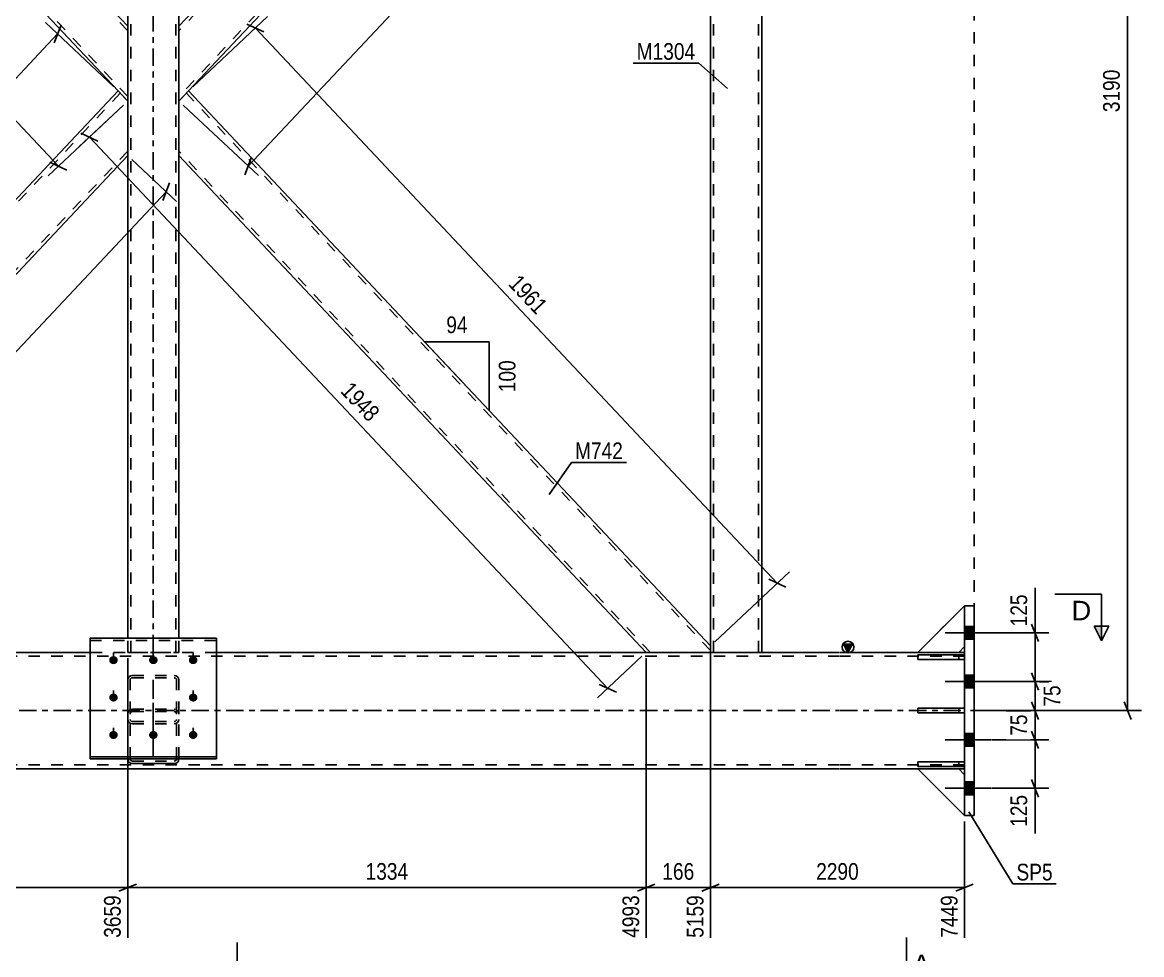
# Model space of a CAD drawing. Header units: millimetres. Extents: x 0 to 841, y 0 to 594.
# Drawn here: x 159 to 351, y 131.9 to 291.8 of the extents above; entities that cross this region are included whole.
import ezdxf

# ---------------------------------------------------------------- set-up
doc = ezdxf.new("R2010")
doc.units = ezdxf.units.MM
doc.linetypes.add('DXK_LINE_DOT2', pattern=[3.9198, 1.9599, -1.9599])
doc.linetypes.add('DXK_LINE_DOT3', pattern=[5.9187, 2.979, -0.9799, 0.9799, -0.9799])
doc.styles.add('Arial', font='ARIAL.TTF', dxfattribs={"height": 0.2})
doc.styles.add('Arial Narrow', font='ARIALN.TTF', dxfattribs={"height": 0.2})

# ---------------------------------------------------------------- blocks, each defined once
blk = doc.blocks.new('Part-570388081-2825 - 2809')
at = {"color": 7, "linetype": 'DXK_LINE_DOT2'}
for p, q in [((170.6, 165.44), (170.6, 186.16)), ((170.6, 186.16), (192.26, 186.16)), ((170.6, 185.8), (192.26, 185.8)), ((192.26, 186.16), (192.26, 165.44)), ((170.6, 165.8), (192.26, 165.8)), ((192.26, 165.44), (170.6, 165.44))]:
    blk.add_line(p, q, dxfattribs=at)
blk = doc.blocks.new('Part-570388081-2821 - 2809')
at = {"color": 2, "linetype": 'Continuous'}
for p, q in [((265.99, 376.41), (185.83, 291.18)), ((277.03, 375.31), (187.47, 280.08)), ((277.03, 375.31), (277.03, 376.41)), ((185.83, 279.89), (185.83, 291.18)), ((185.83, 278.33), (185.83, 279.89))]:
    blk.add_line(p, q, dxfattribs=at)
at = {"color": 7, "linetype": 'DXK_LINE_DOT2'}
for p, q in [((266.72, 376.41), (185.83, 290.4)), ((277.03, 376.09), (185.83, 279.11)), ((277.03, 376.41), (265.99, 376.41)), ((187.47, 280.08), (185.83, 278.33)), ((185.83, 278.45), (185.83, 279.89)), ((185.83, 279.11), (185.83, 279.17))]:
    blk.add_line(p, q, dxfattribs=at)
blk = doc.blocks.new('Part-570388081-2964 - 2809')
at = {"color": 7, "linetype": 'DXK_LINE_DOT2'}
for p, q in [((320.63, 183.31), (312.63, 183.31)), ((312.63, 183.31), (312.63, 182.51)), ((312.63, 182.51), (320.63, 182.51)), ((319.63, 182.51), (319.63, 183.31)), ((320.63, 182.51), (320.63, 183.31))]:
    blk.add_line(p, q, dxfattribs=at)
blk = doc.blocks.new('Part-570388081-2828 - 2809')
at = {"color": 2, "linetype": 'Continuous'}
for p, q in [((170.6, 186.16), (192.26, 186.16)), ((170.6, 165.44), (170.6, 186.16)), ((192.26, 165.44), (192.26, 186.16)), ((170.6, 165.8), (192.26, 165.8)), ((192.26, 165.44), (170.6, 165.44))]:
    blk.add_line(p, q, dxfattribs=at)
at = {"color": 7, "linetype": 'DXK_LINE_DOT2'}
blk.add_line((170.6, 185.8), (192.26, 185.8), dxfattribs=at)
blk = doc.blocks.new('Part-570388081-2962 - 2809')
at = {"color": 7, "linetype": 'DXK_LINE_DOT2'}
for p, q in [((320.63, 174.14), (312.63, 174.14)), ((312.63, 174.14), (312.63, 173.34)), ((312.63, 173.34), (320.63, 173.34)), ((319.63, 173.34), (319.63, 174.14)), ((320.63, 173.34), (320.63, 174.14))]:
    blk.add_line(p, q, dxfattribs=at)
blk = doc.blocks.new('Part-570388081-2834 - 2809')
at = {"color": 7, "linetype": 'DXK_LINE_DOT2'}
for p, q in [((177.03, 179), (177.09, 179.29)), ((177.03, 165.49), (177.03, 179)), ((177.09, 179.29), (177.26, 179.53)), ((177.26, 179.53), (177.52, 179.7)), ((177.46, 179.15), (177.43, 179)), ((177.43, 165.49), (177.43, 179)), ((177.55, 179.27), (177.46, 179.15)), ((177.52, 179.7), (177.83, 179.75)), ((177.68, 179.35), (177.55, 179.27)), ((177.83, 179.38), (177.68, 179.35)), ((177.83, 179.75), (185.03, 179.75)), ((177.83, 179.38), (185.03, 179.38)), ((185.03, 179.75), (185.34, 179.7)), ((185.18, 179.35), (185.03, 179.38)), ((185.31, 179.27), (185.18, 179.35)), ((185.4, 179.15), (185.31, 179.27)), ((185.34, 179.7), (185.6, 179.53)), ((185.43, 179), (185.4, 179.15)), ((185.43, 165.49), (185.43, 179)), ((185.6, 179.53), (185.77, 179.29)), ((185.77, 179.29), (185.83, 179)), ((185.83, 165.49), (185.83, 179)), ((177.09, 173.48), (177.03, 173.16)), ((177.43, 173.16), (177.46, 173.32)), ((177.46, 173.32), (177.55, 173.46)), ((177.83, 174.01), (177.52, 173.94)), ((177.55, 173.46), (177.68, 173.55)), ((177.68, 173.55), (177.83, 173.58)), ((177.83, 174.01), (185.03, 174.01)), ((177.83, 173.58), (185.03, 173.58)), ((185.34, 173.94), (185.03, 174.01)), ((185.03, 173.58), (185.18, 173.55)), ((185.18, 173.55), (185.31, 173.46)), ((185.31, 173.46), (185.4, 173.32)), ((185.4, 173.32), (185.43, 173.16)), ((185.83, 173.16), (185.77, 173.48)), ((177.09, 171.95), (177.03, 172.24)), ((177.26, 171.7), (177.09, 171.95)), ((177.52, 171.54), (177.26, 171.7)), ((177.43, 172.24), (177.46, 172.09)), ((177.46, 172.09), (177.55, 171.97)), ((177.83, 171.48), (177.52, 171.54)), ((177.55, 171.97), (177.68, 171.89)), ((177.68, 171.89), (177.83, 171.86)), ((177.83, 171.86), (185.03, 171.86)), ((177.83, 171.48), (185.03, 171.48)), ((185.03, 171.86), (185.18, 171.89)), ((185.34, 171.54), (185.03, 171.48)), ((185.18, 171.89), (185.31, 171.97)), ((185.31, 171.97), (185.4, 172.09)), ((185.6, 171.7), (185.34, 171.54)), ((185.4, 172.09), (185.43, 172.24)), ((185.77, 171.95), (185.6, 171.7)), ((185.83, 172.24), (185.77, 171.95)), ((177.03, 165.49), (177.09, 165.17)), ((177.46, 165.33), (177.43, 165.49)), ((177.55, 165.19), (177.46, 165.33)), ((177.68, 165.1), (177.55, 165.19)), ((185.31, 165.19), (185.18, 165.1)), ((185.4, 165.33), (185.31, 165.19)), ((185.43, 165.49), (185.4, 165.33)), ((185.77, 165.17), (185.83, 165.49)), ((177.52, 164.71), (177.83, 164.64)), ((177.83, 165.07), (177.68, 165.1)), ((177.83, 165.07), (185.03, 165.07)), ((177.83, 164.64), (185.03, 164.64)), ((185.18, 165.1), (185.03, 165.07)), ((185.03, 164.64), (185.34, 164.71))]:
    blk.add_line(p, q, dxfattribs=at)
at = {"color": 7, "linetype": 'DXK_LINE_DOT3'}
blk.add_line((181.43, 179.04), (181.43, 165.91), dxfattribs=at)
at = {"color": 7, "linetype": 'DXK_LINE_DOT2'}
for centre, start, end in [((177.87, 173.19), 114.3201, 159.2418), ((185, 173.19), 20.7584, 65.6801), ((177.87, 165.46), 200.7584, 245.6801), ((185, 165.46), 294.3201, 339.2418)]:
    blk.add_arc(centre, 0.827, start, end, dxfattribs=at)
blk = doc.blocks.new('Part-570388081-2963 - 2809')
at = {"color": 7, "linetype": 'DXK_LINE_DOT2'}
for p, q in [((320.63, 164.98), (312.63, 164.98)), ((312.63, 164.98), (312.63, 164.18)), ((312.63, 164.18), (320.63, 164.18)), ((319.63, 164.18), (319.63, 164.98)), ((320.63, 164.18), (320.63, 164.98))]:
    blk.add_line(p, q, dxfattribs=at)
blk = doc.blocks.new('Part-570388081-2968 - 2809')
at = {"color": 2, "linetype": 'Continuous'}
for p, q in [((320.63, 191.74), (312.63, 183.74)), ((319.63, 183.74), (320.63, 184.74)), ((312.63, 183.74), (319.63, 183.74))]:
    blk.add_line(p, q, dxfattribs=at)
at = {"color": 7, "linetype": 'DXK_LINE_DOT2'}
blk.add_line((320.63, 184.74), (320.63, 191.74), dxfattribs=at)
blk = doc.blocks.new('Part-570388081-2840 - 2809')
at = {"color": 2, "linetype": 'Continuous'}
for p, q in [((187.47, 280.08), (185.83, 278.33)), ((277.03, 184.85), (187.47, 280.08)), ((185.83, 270.53), (185.83, 278.33)), ((185.83, 268.98), (185.83, 270.53)), ((265.99, 183.74), (185.83, 268.98)), ((277.03, 183.74), (277.03, 184.85))]:
    blk.add_line(p, q, dxfattribs=at)
at = {"color": 7, "linetype": 'DXK_LINE_DOT2'}
for p, q in [((277.03, 184.07), (187.1, 279.69)), ((185.83, 269.09), (185.83, 270.53)), ((185.83, 269.75), (185.83, 269.94)), ((266.72, 183.74), (185.83, 269.75)), ((277.03, 183.74), (265.99, 183.74))]:
    blk.add_line(p, q, dxfattribs=at)
blk = doc.blocks.new('Part-570388081-2843 - 2809')
at = {"color": 7, "linetype": 'DXK_LINE_DOT2'}
for p, q in [((177.09, 179.29), (177.03, 179)), ((177.03, 165.49), (177.03, 179)), ((177.26, 179.53), (177.09, 179.29)), ((177.52, 179.7), (177.26, 179.53)), ((177.43, 179), (177.46, 179.14)), ((177.43, 165.49), (177.43, 179)), ((177.46, 179.14), (177.55, 179.27)), ((177.83, 179.75), (177.52, 179.7)), ((177.55, 179.27), (177.68, 179.35)), ((177.68, 179.35), (177.83, 179.38)), ((177.83, 179.75), (185.03, 179.75)), ((177.83, 179.38), (185.03, 179.38)), ((185.34, 179.7), (185.03, 179.75)), ((185.03, 179.38), (185.18, 179.35)), ((185.18, 179.35), (185.31, 179.27)), ((185.31, 179.27), (185.4, 179.14)), ((185.6, 179.53), (185.34, 179.7)), ((185.4, 179.14), (185.43, 179)), ((185.43, 165.49), (185.43, 179)), ((185.77, 179.29), (185.6, 179.53)), ((185.83, 179), (185.77, 179.29)), ((185.83, 165.49), (185.83, 179)), ((177.03, 173.16), (177.09, 173.48)), ((177.46, 173.32), (177.43, 173.16)), ((177.55, 173.46), (177.46, 173.32)), ((177.52, 173.94), (177.83, 174.01)), ((177.68, 173.55), (177.55, 173.46)), ((177.83, 173.58), (177.68, 173.55)), ((177.83, 174.01), (185.03, 174.01)), ((177.83, 173.58), (185.03, 173.58)), ((185.03, 174.01), (185.34, 173.94)), ((185.18, 173.55), (185.03, 173.58)), ((185.31, 173.46), (185.18, 173.55)), ((185.4, 173.32), (185.31, 173.46)), ((185.43, 173.16), (185.4, 173.32)), ((185.77, 173.48), (185.83, 173.16)), ((177.03, 172.24), (177.09, 171.95)), ((177.09, 171.95), (177.26, 171.7)), ((177.26, 171.7), (177.52, 171.54)), ((177.46, 172.09), (177.43, 172.24)), ((177.55, 171.97), (177.46, 172.09)), ((177.52, 171.54), (177.83, 171.48)), ((177.68, 171.89), (177.55, 171.97)), ((177.83, 171.86), (177.68, 171.89)), ((177.83, 171.86), (185.03, 171.86)), ((177.83, 171.48), (185.03, 171.48)), ((185.18, 171.89), (185.03, 171.86)), ((185.03, 171.48), (185.34, 171.54)), ((185.31, 171.97), (185.18, 171.89)), ((185.4, 172.09), (185.31, 171.97)), ((185.34, 171.54), (185.6, 171.7)), ((185.43, 172.24), (185.4, 172.09)), ((185.6, 171.7), (185.77, 171.95)), ((185.77, 171.95), (185.83, 172.24)), ((177.04, 165.44), (177.03, 165.49)), ((177.43, 165.49), (177.46, 165.33)), ((177.46, 165.33), (177.55, 165.19)), ((177.55, 165.19), (177.68, 165.1)), ((185.18, 165.1), (185.31, 165.19)), ((185.31, 165.19), (185.4, 165.33)), ((185.4, 165.33), (185.43, 165.49)), ((185.83, 165.49), (185.82, 165.44)), ((177.68, 165.1), (177.83, 165.07)), ((177.83, 165.07), (185.03, 165.07)), ((185.03, 165.07), (185.18, 165.1))]:
    blk.add_line(p, q, dxfattribs=at)
at = {"color": 7, "linetype": 'DXK_LINE_DOT3'}
blk.add_line((181.43, 165.91), (181.43, 179.04), dxfattribs=at)
at = {"color": 2, "linetype": 'Continuous'}
for p, q in [((177.09, 165.17), (177.04, 165.44)), ((185.82, 165.44), (185.77, 165.17)), ((177.83, 164.64), (177.52, 164.71)), ((177.83, 164.64), (185.03, 164.64)), ((185.34, 164.71), (185.03, 164.64))]:
    blk.add_line(p, q, dxfattribs=at)
at = {"color": 7, "linetype": 'DXK_LINE_DOT2'}
for centre, start, end in [((177.87, 173.19), 114.3201, 159.2418), ((185, 173.19), 20.7584, 65.6801)]:
    blk.add_arc(centre, 0.827, start, end, dxfattribs=at)
at = {"color": 2, "linetype": 'Continuous'}
for centre, start, end in [((177.87, 165.46), 200.7584, 245.6801), ((185, 165.46), 294.3201, 339.2418)]:
    blk.add_arc(centre, 0.827, start, end, dxfattribs=at)
blk = doc.blocks.new('Part-570388081-2853 - 2809')
at = {"color": 7, "linetype": 'DXK_LINE_DOT2'}
for p, q in [((285.83, 376.41), (277.03, 376.41)), ((277.03, 375.31), (277.03, 376.41)), ((277.56, 183.74), (277.56, 376.41)), ((285.3, 183.74), (285.3, 376.41)), ((277.03, 183.74), (277.03, 184.85)), ((285.83, 183.74), (277.03, 183.74))]:
    blk.add_line(p, q, dxfattribs=at)
at = {"color": 2, "linetype": 'Continuous'}
for p, q in [((277.03, 184.85), (277.03, 375.31)), ((285.83, 183.74), (285.83, 376.41))]:
    blk.add_line(p, q, dxfattribs=at)
blk = doc.blocks.new('Part-570388081-2861 - 2809')
at = {"color": 2, "linetype": 'Continuous'}
for p, q in [((175.39, 280.08), (85.83, 184.85)), ((177.03, 278.33), (175.39, 280.08)), ((177.03, 278.33), (177.03, 268.98)), ((177.03, 268.98), (96.88, 183.74)), ((85.83, 183.74), (85.83, 184.85))]:
    blk.add_line(p, q, dxfattribs=at)
at = {"color": 7, "linetype": 'DXK_LINE_DOT2'}
for p, q in [((175.76, 279.69), (85.83, 184.07)), ((177.03, 269.75), (96.14, 183.74)), ((96.88, 183.74), (85.83, 183.74))]:
    blk.add_line(p, q, dxfattribs=at)
blk = doc.blocks.new('Part-570388081-2866 - 2809')
at = {"color": 2, "linetype": 'Continuous'}
for p, q in [((85.83, 375.31), (85.83, 376.41)), ((85.83, 375.31), (175.39, 280.08)), ((177.03, 291.18), (96.88, 376.41)), ((177.03, 278.33), (177.03, 291.18))]:
    blk.add_line(p, q, dxfattribs=at)
at = {"color": 7, "linetype": 'DXK_LINE_DOT2'}
for p, q in [((96.88, 376.41), (85.83, 376.41)), ((177.03, 279.11), (85.83, 376.09)), ((177.03, 290.4), (96.14, 376.41)), ((177.03, 278.33), (175.39, 280.08)), ((177.03, 279.11), (177.03, 279.17))]:
    blk.add_line(p, q, dxfattribs=at)
blk = doc.blocks.new('Bolt-570388081-2890 - 2809')
at = {"linetype": 'Continuous'}
for points in [[(320.63, 188.18), (320.63, 185.98), (322.29, 185.98), (322.29, 188.18)], [(320.63, 188.18), (320.63, 185.98), (322.29, 185.98), (322.29, 188.18)], [(320.63, 188.18), (320.63, 185.98), (322.29, 185.98), (322.29, 188.18)], [(320.63, 179.84), (320.63, 177.64), (322.29, 177.64), (322.29, 179.84)], [(320.63, 179.84), (320.63, 177.64), (322.29, 177.64), (322.29, 179.84)], [(320.63, 169.84), (320.63, 167.64), (322.29, 167.64), (322.29, 169.84)], [(320.63, 169.84), (320.63, 167.64), (322.29, 167.64), (322.29, 169.84)], [(320.63, 161.51), (320.63, 159.31), (322.29, 159.31), (322.29, 161.51)], [(320.63, 161.51), (320.63, 159.31), (322.29, 159.31), (322.29, 161.51)], [(320.63, 161.51), (320.63, 159.31), (322.29, 159.31), (322.29, 161.51)]]:
    blk.add_hatch(color=1, dxfattribs=at).paths.add_polyline_path(points)
at = {"color": 1, "linetype": 'Continuous'}
for p, q in [((325.23, 187.08), (317.29, 187.08)), ((325.23, 187.08), (317.29, 187.08)), ((325.23, 187.08), (317.29, 187.08)), ((322.29, 188.18), (320.63, 188.18)), ((322.29, 188.18), (320.63, 188.18)), ((322.29, 188.18), (320.63, 188.18)), ((322.29, 185.98), (320.63, 185.98)), ((322.29, 185.98), (320.63, 185.98)), ((322.29, 185.98), (320.63, 185.98)), ((325.23, 178.74), (317.29, 178.74)), ((325.23, 178.74), (317.29, 178.74)), ((322.29, 179.84), (320.63, 179.84)), ((322.29, 179.84), (320.63, 179.84)), ((322.29, 177.64), (320.63, 177.64)), ((322.29, 177.64), (320.63, 177.64)), ((322.29, 169.84), (320.63, 169.84)), ((322.29, 169.84), (320.63, 169.84)), ((325.23, 168.74), (317.29, 168.74)), ((325.23, 168.74), (317.29, 168.74)), ((322.29, 167.64), (320.63, 167.64)), ((322.29, 167.64), (320.63, 167.64)), ((322.29, 161.51), (320.63, 161.51)), ((322.29, 161.51), (320.63, 161.51)), ((322.29, 161.51), (320.63, 161.51)), ((325.23, 160.41), (317.29, 160.41)), ((325.23, 160.41), (317.29, 160.41)), ((325.23, 160.41), (317.29, 160.41)), ((322.29, 159.31), (320.63, 159.31)), ((322.29, 159.31), (320.63, 159.31)), ((322.29, 159.31), (320.63, 159.31))]:
    blk.add_line(p, q, dxfattribs=at)
blk = doc.blocks.new('Part-570388081-2959 - 2809')
at = {"color": 2, "linetype": 'Continuous'}
for p, q in [((312.63, 174.14), (320.63, 174.14)), ((312.63, 173.34), (312.63, 174.14)), ((320.63, 173.34), (312.63, 173.34)), ((320.63, 174.14), (320.63, 173.34))]:
    blk.add_line(p, q, dxfattribs=at)
at = {"color": 7, "linetype": 'DXK_LINE_DOT2'}
blk.add_line((319.63, 173.34), (319.63, 174.14), dxfattribs=at)
blk = doc.blocks.new('Part-570388081-2895 - 2809')
at = {"linetype": 'Continuous'}
blk.add_hatch(color=2, dxfattribs=at).paths.add_polyline_path([(300.63, 183.74), (299.83, 185.14), (301.43, 185.14)])
at = {"color": 2, "linetype": 'Continuous'}
for p, q in [((300.63, 183.74), (299.83, 185.14)), ((299.83, 185.14), (301.43, 185.14)), ((301.43, 185.14), (300.63, 183.74)), ((170.6, 183.74), (63.7, 183.74)), ((299.16, 183.74), (192.26, 183.74)), ((312.63, 183.74), (299.26, 183.74)), ((320.63, 183.74), (319.63, 183.74)), ((299.16, 163.74), (63.7, 163.74)), ((312.63, 163.74), (299.26, 163.74)), ((320.63, 163.74), (319.63, 163.74))]:
    blk.add_line(p, q, dxfattribs=at)
at = {"color": 7, "linetype": 'DXK_LINE_DOT2'}
for p, q in [((299.16, 183.08), (63.7, 183.08)), ((192.26, 183.74), (170.6, 183.74)), ((320.63, 183.08), (299.26, 183.08)), ((319.63, 183.74), (312.63, 183.74)), ((320.63, 163.74), (320.63, 183.74)), ((299.16, 164.41), (63.7, 164.41)), ((320.63, 164.41), (299.26, 164.41)), ((319.63, 163.74), (312.63, 163.74))]:
    blk.add_line(p, q, dxfattribs=at)
at = {"color": 7, "linetype": 'DXK_LINE_DOT3'}
for p, q in [((63.7, 173.74), (299.16, 173.74)), ((299.26, 173.74), (320.63, 173.74))]:
    blk.add_line(p, q, dxfattribs=at)
at = {"color": 2, "linetype": 'Continuous'}
blk.add_circle((300.63, 184.64), 1, dxfattribs=at)
blk = doc.blocks.new('Part-570388081-2960 - 2809')
at = {"color": 2, "linetype": 'Continuous'}
for p, q in [((312.63, 164.98), (320.63, 164.98)), ((312.63, 164.18), (312.63, 164.98)), ((320.63, 164.18), (312.63, 164.18)), ((320.63, 164.98), (320.63, 164.18))]:
    blk.add_line(p, q, dxfattribs=at)
at = {"color": 7, "linetype": 'DXK_LINE_DOT2'}
blk.add_line((319.63, 164.18), (319.63, 164.98), dxfattribs=at)
blk = doc.blocks.new('Part-570388081-2965 - 2809')
at = {"color": 7, "linetype": 'DXK_LINE_DOT2'}
for p, q in [((312.63, 163.74), (319.63, 163.74)), ((320.63, 155.74), (312.63, 163.74)), ((319.63, 163.74), (320.63, 162.74)), ((320.63, 162.74), (320.63, 155.74))]:
    blk.add_line(p, q, dxfattribs=at)
blk = doc.blocks.new('Part-570388081-2966 - 2809')
at = {"color": 2, "linetype": 'Continuous'}
for p, q in [((312.63, 163.74), (319.63, 163.74)), ((320.63, 155.74), (312.63, 163.74)), ((319.63, 163.74), (320.63, 162.74))]:
    blk.add_line(p, q, dxfattribs=at)
at = {"color": 7, "linetype": 'DXK_LINE_DOT2'}
blk.add_line((320.63, 155.74), (320.63, 162.74), dxfattribs=at)
blk = doc.blocks.new('Part-570388081-2967 - 2809')
at = {"color": 7, "linetype": 'DXK_LINE_DOT2'}
for p, q in [((320.63, 191.74), (312.63, 183.74)), ((320.63, 184.74), (320.63, 191.74)), ((319.63, 183.74), (320.63, 184.74)), ((312.63, 183.74), (319.63, 183.74))]:
    blk.add_line(p, q, dxfattribs=at)
blk = doc.blocks.new('Part-570388081-2928 - 2809')
at = {"color": 2, "linetype": 'Continuous'}
for p, q in [((177.03, 291.18), (177.03, 376.41)), ((185.83, 291.18), (185.83, 376.41)), ((177.03, 186.16), (177.03, 268.98)), ((185.83, 186.16), (185.83, 268.98))]:
    blk.add_line(p, q, dxfattribs=at)
at = {"color": 7, "linetype": 'DXK_LINE_DOT2'}
for p, q in [((185.83, 376.41), (177.03, 376.41)), ((177.56, 183.74), (177.56, 376.41)), ((185.3, 183.74), (185.3, 376.41)), ((177.03, 268.98), (177.03, 291.18)), ((185.83, 268.98), (185.83, 291.18)), ((177.03, 183.74), (177.03, 186.16)), ((185.83, 183.74), (185.83, 186.16)), ((177.03, 183.74), (185.83, 183.74))]:
    blk.add_line(p, q, dxfattribs=at)
at = {"color": 7, "linetype": 'DXK_LINE_DOT3'}
blk.add_line((181.43, 183.74), (181.43, 376.41), dxfattribs=at)
blk = doc.blocks.new('Part-570388081-2933 - 2809')
at = {"color": 2, "linetype": 'Continuous'}
for p, q in [((322.29, 191.74), (320.63, 191.74)), ((320.63, 191.74), (320.63, 155.74)), ((322.29, 191.74), (322.29, 155.74)), ((322.29, 155.74), (320.63, 155.74))]:
    blk.add_line(p, q, dxfattribs=at)
blk = doc.blocks.new('Part-570388081-2961 - 2809')
at = {"color": 2, "linetype": 'Continuous'}
for p, q in [((312.63, 183.31), (320.63, 183.31)), ((312.63, 182.51), (312.63, 183.31)), ((320.63, 182.51), (312.63, 182.51)), ((320.63, 183.31), (320.63, 182.51))]:
    blk.add_line(p, q, dxfattribs=at)
at = {"color": 7, "linetype": 'DXK_LINE_DOT2'}
blk.add_line((319.63, 182.51), (319.63, 183.31), dxfattribs=at)
blk = doc.blocks.new('Bolt-570388081-2979 - 2809')
at = {"linetype": 'Continuous'}
for points in [[(174.6, 181.71), (174.44, 181.73), (174.3, 181.77), (174.17, 181.85), (174.05, 181.94), (173.96, 182.06), (173.9, 182.19), (173.87, 182.33), (173.87, 182.48), (173.9, 182.62), (173.96, 182.75), (174.05, 182.87), (174.17, 182.96), (174.3, 183.03), (174.44, 183.08), (174.6, 183.09), (174.75, 183.08), (174.9, 183.03), (175.03, 182.96), (175.14, 182.87), (175.23, 182.75), (175.29, 182.62), (175.33, 182.48), (175.33, 182.33), (175.29, 182.19), (175.23, 182.06), (175.14, 181.94), (175.03, 181.85), (174.9, 181.77), (174.75, 181.73)], [(181.43, 181.71), (181.28, 181.73), (181.13, 181.77), (181, 181.85), (180.89, 181.94), (180.8, 182.06), (180.73, 182.19), (180.7, 182.33), (180.7, 182.48), (180.73, 182.62), (180.8, 182.75), (180.89, 182.87), (181, 182.96), (181.13, 183.03), (181.28, 183.08), (181.43, 183.09), (181.58, 183.08), (181.73, 183.03), (181.86, 182.96), (181.98, 182.87), (182.07, 182.75), (182.13, 182.62), (182.16, 182.48), (182.16, 182.33), (182.13, 182.19), (182.07, 182.06), (181.98, 181.94), (181.86, 181.85), (181.73, 181.77), (181.58, 181.73)], [(188.26, 181.71), (188.11, 181.73), (187.97, 181.77), (187.83, 181.85), (187.72, 181.94), (187.63, 182.06), (187.57, 182.19), (187.53, 182.33), (187.53, 182.48), (187.57, 182.62), (187.63, 182.75), (187.72, 182.87), (187.83, 182.96), (187.97, 183.03), (188.11, 183.08), (188.26, 183.09), (188.42, 183.08), (188.56, 183.03), (188.69, 182.96), (188.81, 182.87), (188.9, 182.75), (188.96, 182.62), (188.99, 182.48), (188.99, 182.33), (188.96, 182.19), (188.9, 182.06), (188.81, 181.94), (188.69, 181.85), (188.56, 181.77), (188.42, 181.73)], [(174.6, 175.29), (174.44, 175.31), (174.3, 175.35), (174.17, 175.43), (174.05, 175.52), (173.96, 175.64), (173.9, 175.77), (173.87, 175.91), (173.87, 176.05), (173.9, 176.2), (173.96, 176.33), (174.05, 176.44), (174.17, 176.54), (174.3, 176.61), (174.44, 176.66), (174.6, 176.67), (174.75, 176.66), (174.9, 176.61), (175.03, 176.54), (175.14, 176.44), (175.23, 176.33), (175.29, 176.2), (175.33, 176.05), (175.33, 175.91), (175.29, 175.77), (175.23, 175.64), (175.14, 175.52), (175.03, 175.43), (174.9, 175.35), (174.75, 175.31)], [(188.26, 175.29), (188.11, 175.31), (187.97, 175.35), (187.83, 175.43), (187.72, 175.52), (187.63, 175.64), (187.57, 175.77), (187.53, 175.91), (187.53, 176.05), (187.57, 176.2), (187.63, 176.33), (187.72, 176.44), (187.83, 176.54), (187.97, 176.61), (188.11, 176.66), (188.26, 176.67), (188.42, 176.66), (188.56, 176.61), (188.69, 176.54), (188.81, 176.44), (188.9, 176.33), (188.96, 176.2), (188.99, 176.05), (188.99, 175.91), (188.96, 175.77), (188.9, 175.64), (188.81, 175.52), (188.69, 175.43), (188.56, 175.35), (188.42, 175.31)], [(174.6, 168.87), (174.44, 168.89), (174.3, 168.93), (174.17, 169), (174.05, 169.1), (173.96, 169.22), (173.9, 169.35), (173.87, 169.49), (173.87, 169.63), (173.9, 169.77), (173.96, 169.91), (174.05, 170.02), (174.17, 170.12), (174.3, 170.19), (174.44, 170.24), (174.6, 170.25), (174.75, 170.24), (174.9, 170.19), (175.03, 170.12), (175.14, 170.02), (175.23, 169.91), (175.29, 169.77), (175.33, 169.63), (175.33, 169.49), (175.29, 169.35), (175.23, 169.22), (175.14, 169.1), (175.03, 169), (174.9, 168.93), (174.75, 168.89)], [(181.43, 168.87), (181.28, 168.89), (181.13, 168.93), (181, 169), (180.89, 169.1), (180.8, 169.22), (180.73, 169.35), (180.7, 169.49), (180.7, 169.63), (180.73, 169.77), (180.8, 169.91), (180.89, 170.02), (181, 170.12), (181.13, 170.19), (181.28, 170.24), (181.43, 170.25), (181.58, 170.24), (181.73, 170.19), (181.86, 170.12), (181.98, 170.02), (182.07, 169.91), (182.13, 169.77), (182.16, 169.63), (182.16, 169.49), (182.13, 169.35), (182.07, 169.22), (181.98, 169.1), (181.86, 169), (181.73, 168.93), (181.58, 168.89)], [(188.26, 168.87), (188.11, 168.89), (187.97, 168.93), (187.83, 169), (187.72, 169.1), (187.63, 169.22), (187.57, 169.35), (187.53, 169.49), (187.53, 169.63), (187.57, 169.77), (187.63, 169.91), (187.72, 170.02), (187.83, 170.12), (187.97, 170.19), (188.11, 170.24), (188.26, 170.25), (188.42, 170.24), (188.56, 170.19), (188.69, 170.12), (188.81, 170.02), (188.9, 169.91), (188.96, 169.77), (188.99, 169.63), (188.99, 169.49), (188.96, 169.35), (188.9, 169.22), (188.81, 169.1), (188.69, 169), (188.56, 168.93), (188.42, 168.89)]]:
    blk.add_hatch(color=1, dxfattribs=at).paths.add_polyline_path(points)
at = {"color": 1, "linetype": 'Continuous'}
for p, q in [((174.6, 181.74), (174.6, 183.64)), ((181.43, 181.74), (181.43, 183.64)), ((188.26, 181.74), (188.26, 183.64)), ((174.6, 175.32), (174.6, 177.21)), ((188.26, 175.32), (188.26, 177.21)), ((174.6, 168.9), (174.6, 170.79)), ((181.43, 168.9), (181.43, 170.79)), ((188.26, 168.9), (188.26, 170.79))]:
    blk.add_line(p, q, dxfattribs=at)
blk = doc.blocks.new('Bolt-570388081-2985 - 2809')
at = {"color": 1, "linetype": 'DXK_LINE_DOT2'}
for p, q in [((174.6, 181.74), (174.6, 183.64)), ((181.43, 181.74), (181.43, 183.64)), ((188.26, 181.74), (188.26, 183.64)), ((174.6, 175.32), (174.6, 177.21)), ((188.26, 175.32), (188.26, 177.21)), ((174.6, 168.9), (174.6, 170.79)), ((181.43, 168.9), (181.43, 170.79)), ((188.26, 168.9), (188.26, 170.79))]:
    blk.add_line(p, q, dxfattribs=at)
blk = doc.blocks.new('Line-570388081-9019 - 2809')
at = {"color": 1, "linetype": 'DXK_LINE_DOT2'}
blk.add_line((322.26, 376.41), (322.29, 191.74), dxfattribs=at)
blk = doc.blocks.new('StraightDimension-570388081-3181 - 2809')
at = {"color": 7, "linetype": 'Continuous'}
for p, q in [((188.2, 280.76), (201.01, 292.81)), ((200.4, 290.18), (197.47, 291.54)), ((198.94, 290.86), (288.5, 195.63)), ((277.76, 185.53), (290.57, 197.58)), ((287.03, 196.31), (289.96, 194.95))]:
    blk.add_line(p, q, dxfattribs=at)
at = {"color": 0}
blk.add_wipeout([(247.18, 240.66), (250.24, 243.54), (244.41, 249.74), (241.35, 246.86)], dxfattribs=at)
at = {"color": 3, "style": 'Arial Narrow'}
blk.add_text('1961', height=2.863, rotation=-46.7591, dxfattribs=at).set_placement((242.2, 246.83))
blk = doc.blocks.new('StraightDimension-570388081-3220 - 2809')
at = {"color": 7, "linetype": 'Continuous'}
for p, q in [((176.3, 277.65), (168.71, 270.51)), ((171.92, 271.47), (168.99, 272.83)), ((170.46, 272.15), (259.41, 177.56)), ((265.26, 183.06), (257.66, 175.92)), ((257.95, 178.24), (260.88, 176.88))]:
    blk.add_line(p, q, dxfattribs=at)
at = {"color": 0}
blk.add_wipeout([(218.4, 222.27), (221.46, 225.15), (215.62, 231.35), (212.56, 228.47)], dxfattribs=at)
at = {"color": 3, "style": 'Arial Narrow'}
blk.add_text('1948', height=2.863, rotation=-46.7591, dxfattribs=at).set_placement((213.41, 228.44))
blk = doc.blocks.new('StraightDimension-570388081-9445 - 2809')
at = {"color": 7, "linetype": 'Continuous'}
for p, q in [((265.99, 182.74), (265.99, 134.76)), ((277.03, 183.85), (277.03, 134.76)), ((264.49, 142.77), (267.49, 143.97)), ((265.99, 143.37), (277.03, 143.37)), ((278.53, 143.97), (275.53, 142.77))]:
    blk.add_line(p, q, dxfattribs=at)
at = {"color": 0}
blk.add_wipeout([(274.85, 144.12), (274.85, 148.32), (268.17, 148.32), (268.17, 144.12)], dxfattribs=at)
at = {"color": 0, "linetype": 'Continuous'}
blk.add_wipeout([(276.43, 142.67), (272.23, 142.67), (272.23, 134.16), (276.43, 134.16)], dxfattribs=at)
at = {"color": 3, "style": 'Arial Narrow'}
blk.add_text('166', height=2.863, dxfattribs=at).set_placement((268.77, 144.72))
at = {"color": 3, "linetype": 'Continuous', "style": 'Arial Narrow'}
blk.add_text('5159', height=2.863, rotation=90.0002, dxfattribs=at).set_placement((275.83, 134.76))
blk = doc.blocks.new('StraightDimension-570388081-3127 - 2809')
at = {"color": 7, "linetype": 'Continuous'}
for p, q in [((174.66, 280.76), (162.94, 291.79)), ((164.42, 288.33), (165.6, 291.34)), ((75.45, 194.6), (165.01, 289.84)), ((85.1, 185.53), (73.38, 196.56)), ((76.04, 196.11), (74.86, 193.1))]:
    blk.add_line(p, q, dxfattribs=at)
at = {"color": 0}
blk.add_wipeout([(122.6, 245.83), (119.54, 248.71), (113.71, 242.51), (116.77, 239.63)], dxfattribs=at)
at = {"color": 3, "style": 'Arial Narrow'}
blk.add_text('1961', height=2.863, rotation=46.7591, dxfattribs=at).set_placement((116.75, 240.48))
blk = doc.blocks.new('StraightDimension-570388081-9444 - 2809')
at = {"color": 7, "linetype": 'Continuous'}
for p, q in [((277.03, 183.85), (277.03, 134.76)), ((320.63, 154.74), (320.63, 134.76)), ((278.53, 143.97), (275.53, 142.77)), ((277.03, 143.37), (320.63, 143.37)), ((319.13, 142.77), (322.13, 143.97))]:
    blk.add_line(p, q, dxfattribs=at)
at = {"color": 0}
blk.add_wipeout([(303.09, 144.12), (303.09, 148.32), (294.57, 148.32), (294.57, 144.12)], dxfattribs=at)
at = {"color": 0, "linetype": 'Continuous'}
blk.add_wipeout([(320.03, 142.67), (315.83, 142.67), (315.83, 134.16), (320.03, 134.16)], dxfattribs=at)
at = {"color": 3, "style": 'Arial Narrow'}
blk.add_text('2290', height=2.863, dxfattribs=at).set_placement((295.17, 144.72))
at = {"color": 3, "linetype": 'Continuous', "style": 'Arial Narrow'}
blk.add_text('7449', height=2.863, rotation=90.0002, dxfattribs=at).set_placement((319.43, 134.76))
blk = doc.blocks.new('StraightDimension-570388081-9446 - 2809')
at = {"color": 7, "linetype": 'Continuous'}
for p, q in [((177.03, 182.74), (177.03, 134.76)), ((265.99, 182.74), (265.99, 134.76)), ((178.53, 143.97), (175.53, 142.77)), ((177.03, 143.37), (265.99, 143.37)), ((264.49, 142.77), (267.49, 143.97))]:
    blk.add_line(p, q, dxfattribs=at)
at = {"color": 0}
blk.add_wipeout([(225.76, 144.12), (225.76, 148.32), (217.25, 148.32), (217.25, 144.12)], dxfattribs=at)
at = {"color": 0, "linetype": 'Continuous'}
blk.add_wipeout([(265.39, 142.67), (261.19, 142.67), (261.19, 134.16), (265.39, 134.16)], dxfattribs=at)
at = {"color": 3, "style": 'Arial Narrow'}
blk.add_text('1334', height=2.863, dxfattribs=at).set_placement((217.85, 144.72))
at = {"color": 3, "linetype": 'Continuous', "style": 'Arial Narrow'}
blk.add_text('4993', height=2.863, rotation=90.0002, dxfattribs=at).set_placement((264.79, 134.76))
blk = doc.blocks.new('StraightDimension-570388081-3112 - 2809')
at = {"color": 7, "linetype": 'Continuous'}
for p, q in [((85.1, 374.62), (72.2, 362.49)), ((75.41, 363.45), (72.48, 364.82)), ((73.95, 364.13), (165.15, 267.16)), ((176.3, 277.65), (163.4, 265.51)), ((163.68, 267.84), (166.61, 266.48))]:
    blk.add_line(p, q, dxfattribs=at)
at = {"color": 0}
blk.add_wipeout([(123.01, 313.06), (126.07, 315.94), (120.24, 322.14), (117.18, 319.26)], dxfattribs=at)
at = {"color": 3, "style": 'Arial Narrow'}
blk.add_text('1997', height=2.863, rotation=-46.7591, dxfattribs=at).set_placement((118.03, 319.23))
blk = doc.blocks.new('AngleDimension-570388081-3097 - 2809')
at = {"color": 7, "linetype": 'Continuous'}
for p, q in [((234.88, 229.67), (227.97, 237.01)), ((239.07, 237.01), (227.97, 237.01)), ((239.07, 225.21), (227.97, 237.01)), ((239.07, 225.21), (239.07, 237.01))]:
    blk.add_line(p, q, dxfattribs=at)
at = {"color": 0}
for points in [[(235.95, 237.91), (235.95, 242.11), (231.1, 242.11), (231.1, 237.91)], [(244.17, 234.45), (239.97, 234.45), (239.97, 227.77), (244.17, 227.77)]]:
    blk.add_wipeout(points, dxfattribs=at)
at = {"color": 3, "style": 'Arial Narrow'}
blk.add_text('94', height=2.863, dxfattribs=at).set_placement((231.7, 238.51))
blk.add_text('100', height=2.863, rotation=90.0002, dxfattribs=at).set_placement((243.57, 228.37))
blk = doc.blocks.new('StraightDimension-570388081-3166 - 2809')
at = {"color": 7, "linetype": 'Continuous'}
for p, q in [((277.76, 374.62), (290.65, 362.5)), ((288.31, 362.65), (289.49, 365.65)), ((197.7, 267.17), (288.9, 364.15)), ((186.56, 277.65), (199.45, 265.53)), ((198.29, 268.68), (197.11, 265.67))]:
    blk.add_line(p, q, dxfattribs=at)
at = {"color": 0}
blk.add_wipeout([(245.67, 319.28), (242.61, 322.15), (236.78, 315.95), (239.84, 313.07)], dxfattribs=at)
at = {"color": 3, "style": 'Arial Narrow'}
blk.add_text('1997', height=2.863, rotation=46.7591, dxfattribs=at).set_placement((239.81, 313.92))
blk = doc.blocks.new('StraightDimension-570388081-10813 - 2809')
at = {"color": 7, "linetype": 'Continuous'}
for p, q in [((177.76, 268.29), (185.39, 261.12)), ((183.05, 261.26), (184.23, 264.27)), ((103.48, 177.53), (183.64, 262.76)), ((97.6, 183.06), (105.23, 175.89)), ((104.07, 179.03), (102.89, 176.03))]:
    blk.add_line(p, q, dxfattribs=at)
at = {"color": 0}
blk.add_wipeout([(145.93, 223.76), (142.87, 226.64), (137.04, 220.44), (140.1, 217.56)], dxfattribs=at)
at = {"color": 3, "style": 'Arial Narrow'}
blk.add_text('1755', height=2.863, rotation=46.7591, dxfattribs=at).set_placement((140.07, 218.41))
blk = doc.blocks.new('StraightDimension-570388081-3305 - 2809')
at = {"color": 7, "linetype": 'Continuous'}
for p, q in [((332.12, 170.24), (333.32, 167.24)), ((325.36, 168.74), (335.12, 168.74)), ((332.72, 160.41), (332.72, 168.74)), ((333.32, 158.91), (332.12, 161.91)), ((325.36, 160.41), (335.12, 160.41))]:
    blk.add_line(p, q, dxfattribs=at)
at = {"color": 0}
blk.add_wipeout([(331.97, 159.89), (327.77, 159.89), (327.77, 153.2), (331.97, 153.2)], dxfattribs=at)
at = {"color": 7, "linetype": 'Continuous'}
blk.add_line((332.72, 160.41), (332.72, 152.68), dxfattribs=at)
blk.add_line((332.72, 160.41), (332.72, 152.68), dxfattribs=at)
at = {"color": 3, "style": 'Arial Narrow'}
blk.add_text('125', height=2.863, rotation=90.0002, dxfattribs=at).set_placement((331.37, 153.8))
blk = doc.blocks.new('StraightDimension-570388081-3318 - 2809')
at = {"color": 7, "linetype": 'Continuous'}
for p, q in [((332.12, 175.24), (333.32, 172.24)), ((321.63, 173.74), (335.12, 173.74)), ((332.72, 168.74), (332.72, 173.74)), ((333.32, 167.24), (332.12, 170.24)), ((325.36, 168.74), (335.12, 168.74))]:
    blk.add_line(p, q, dxfattribs=at)
at = {"color": 0}
blk.add_wipeout([(331.97, 173.67), (327.77, 173.67), (327.77, 168.82), (331.97, 168.82)], dxfattribs=at)
at = {"color": 3, "style": 'Arial Narrow'}
blk.add_text('75', height=2.863, rotation=90.0002, dxfattribs=at).set_placement((331.37, 169.42))
blk = doc.blocks.new('StraightDimension-570388081-3329 - 2809')
at = {"color": 7, "linetype": 'Continuous'}
for p, q in [((324.82, 178.74), (335.57, 178.74)), ((332.12, 180.24), (333.32, 177.24)), ((332.72, 173.74), (332.72, 178.74)), ((333.32, 172.24), (332.12, 175.24)), ((321.63, 173.74), (335.57, 173.74))]:
    blk.add_line(p, q, dxfattribs=at)
at = {"color": 0}
blk.add_wipeout([(337.67, 178.67), (333.47, 178.67), (333.47, 173.82), (337.67, 173.82)], dxfattribs=at)
at = {"color": 3, "style": 'Arial Narrow'}
blk.add_text('75', height=2.863, rotation=90.0002, dxfattribs=at).set_placement((337.07, 174.42))
blk = doc.blocks.new('StraightDimension-570388081-3340 - 2809')
at = {"color": 7, "linetype": 'Continuous'}
for p, q in [((332.12, 188.58), (333.32, 185.58)), ((324.82, 187.08), (335.12, 187.08)), ((332.72, 178.74), (332.72, 187.08)), ((324.82, 178.74), (335.12, 178.74)), ((333.32, 177.24), (332.12, 180.24))]:
    blk.add_line(p, q, dxfattribs=at)
at = {"color": 0}
blk.add_wipeout([(331.97, 194.29), (327.77, 194.29), (327.77, 187.6), (331.97, 187.6)], dxfattribs=at)
at = {"color": 7, "linetype": 'Continuous'}
blk.add_line((332.72, 187.08), (332.72, 194.81), dxfattribs=at)
blk.add_line((332.72, 187.08), (332.72, 194.81), dxfattribs=at)
at = {"color": 3, "style": 'Arial Narrow'}
blk.add_text('125', height=2.863, rotation=90.0002, dxfattribs=at).set_placement((331.37, 188.2))
blk = doc.blocks.new('StraightDimension-570388081-9004 - 2809')
at = {"color": 7, "linetype": 'Continuous'}
for p, q in [((321.6, 386.41), (351.01, 386.41)), ((349.21, 384.91), (348.01, 387.91)), ((348.61, 173.74), (348.61, 386.41)), ((348.01, 175.24), (349.21, 172.24)), ((321.63, 173.74), (351.01, 173.74))]:
    blk.add_line(p, q, dxfattribs=at)
at = {"color": 0}
blk.add_wipeout([(347.86, 284.33), (343.66, 284.33), (343.66, 275.82), (347.86, 275.82)], dxfattribs=at)
at = {"color": 3, "style": 'Arial Narrow'}
blk.add_text('3190', height=2.863, rotation=90.0002, dxfattribs=at).set_placement((347.26, 276.42))
blk = doc.blocks.new('StraightDimension-570388081-9447 - 2809')
at = {"color": 7, "linetype": 'Continuous'}
for p, q in [((85.83, 183.85), (85.83, 134.76)), ((177.03, 182.74), (177.03, 134.76)), ((87.33, 143.97), (84.33, 142.77)), ((85.83, 143.37), (177.03, 143.37)), ((175.53, 142.77), (178.53, 143.97))]:
    blk.add_line(p, q, dxfattribs=at)
at = {"color": 0}
blk.add_wipeout([(135.69, 144.12), (135.69, 148.32), (127.17, 148.32), (127.17, 144.12)], dxfattribs=at)
at = {"color": 0, "linetype": 'Continuous'}
blk.add_wipeout([(176.43, 142.67), (172.23, 142.67), (172.23, 134.16), (176.43, 134.16)], dxfattribs=at)
at = {"color": 3, "style": 'Arial Narrow'}
blk.add_text('1368', height=2.863, dxfattribs=at).set_placement((127.77, 144.72))
at = {"color": 3, "linetype": 'Continuous', "style": 'Arial Narrow'}
blk.add_text('3659', height=2.863, rotation=90.0002, dxfattribs=at).set_placement((175.83, 134.76))
blk = doc.blocks.new('Mark-570388081-2836 - 2809')
at = {"color": 0}
blk.add_wipeout([(262.02, 216.89), (262.02, 219.89), (253.79, 219.89), (253.79, 216.89)], dxfattribs=at)
blk.add_wipeout([(262.02, 216.89), (262.02, 219.89), (253.79, 219.89), (253.79, 216.89)], dxfattribs=at)
at = {"color": 30, "linetype": 'Continuous'}
for p, q in [((249.38, 210.83), (253.19, 216.29)), ((253.19, 216.29), (262.62, 216.29))]:
    blk.add_line(p, q, dxfattribs=at)
at = {"color": 3, "style": 'Arial Narrow'}
blk.add_text('M742', height=2.863, dxfattribs=at).set_placement((253.79, 216.89))
blk = doc.blocks.new('Mark-570388081-2849 - 2809')
at = {"color": 0}
blk.add_wipeout([(274.42, 285.41), (274.42, 288.41), (264.37, 288.41), (264.37, 285.41)], dxfattribs=at)
blk.add_wipeout([(274.42, 285.41), (274.42, 288.41), (264.37, 288.41), (264.37, 285.41)], dxfattribs=at)
at = {"color": 30, "linetype": 'Continuous'}
for p in [(263.77, 284.81), (279.93, 280.47)]:
    blk.add_line(p, (275.02, 284.81), dxfattribs=at)
at = {"color": 3, "style": 'Arial Narrow'}
blk.add_text('M1304', height=2.863, dxfattribs=at).set_placement((264.37, 285.41))
blk = doc.blocks.new('Mark-570388081-2929 - 2809')
at = {"color": 0}
blk.add_wipeout([(335.75, 144.6), (335.75, 147.6), (329.54, 147.6), (329.54, 144.6)], dxfattribs=at)
blk.add_wipeout([(335.75, 144.6), (335.75, 147.6), (329.54, 147.6), (329.54, 144.6)], dxfattribs=at)
at = {"color": 30, "linetype": 'Continuous'}
for p, q in [((321.34, 156.4), (328.94, 144)), ((328.94, 144), (336.35, 144))]:
    blk.add_line(p, q, dxfattribs=at)
at = {"color": 3, "style": 'Arial Narrow'}
blk.add_text('SP5', height=2.863, dxfattribs=at).set_placement((329.54, 144.6))
blk = doc.blocks.new('SectionMark-570388081-3567 - 2809')
at = {"color": 6, "linetype": 'Continuous'}
blk.add_line((310.67, 126.8), (310.67, 134.8), dxfattribs=at)
at = {"color": 0, "linetype": 'Continuous'}
blk.add_wipeout([(314.78, 128.55), (314.78, 132.05), (311.67, 132.05), (311.67, 128.55)], dxfattribs=at)
at = {"color": 3, "linetype": 'Continuous', "style": 'Arial'}
blk.add_text('A', height=3.34, dxfattribs=at).set_placement((311.67, 128.55))
blk = doc.blocks.new('SectionMark-570388081-3569 - 2809')
at = {"color": 6, "linetype": 'Continuous'}
blk.add_line((195.83, 125.97), (195.83, 133.97), dxfattribs=at)
blk = doc.blocks.new('SectionMark-570388081-3573 - 2809')
at = {"linetype": 'Continuous'}
blk.add_hatch(color=6, dxfattribs=at).paths.add_polyline_path([(342.86, 188.24), (344.11, 188.24), (344.11, 185.74)])
at = {"color": 6, "linetype": 'Continuous'}
for p, q in [((344.11, 193.74), (336.11, 193.74)), ((344.11, 193.74), (344.11, 185.74)), ((342.86, 188.24), (345.36, 188.24)), ((344.11, 185.74), (342.86, 188.24)), ((345.36, 188.24), (344.11, 185.74))]:
    blk.add_line(p, q, dxfattribs=at)
at = {"color": 0, "linetype": 'Continuous'}
blk.add_wipeout([(342.36, 189.24), (342.36, 192.74), (338.99, 192.74), (338.99, 189.24)], dxfattribs=at)
at = {"color": 3, "linetype": 'Continuous', "style": 'Arial'}
blk.add_text('D', height=3.34, dxfattribs=at).set_placement((338.99, 189.24))

msp = doc.modelspace()

# ---------------------------------------------------------------- block references
for name in ['Part-570388081-2866 - 2809', 'Part-570388081-2928 - 2809', 'Part-570388081-2821 - 2809', 'Part-570388081-2853 - 2809', 'Line-570388081-9019 - 2809', 'Part-570388081-2861 - 2809', 'Part-570388081-2840 - 2809', 'Part-570388081-2968 - 2809', 'Part-570388081-2967 - 2809', 'Part-570388081-2933 - 2809', 'Bolt-570388081-2890 - 2809', 'Part-570388081-2895 - 2809', 'Part-570388081-2825 - 2809', 'Part-570388081-2828 - 2809', 'Bolt-570388081-2979 - 2809', 'Bolt-570388081-2985 - 2809', 'Part-570388081-2964 - 2809', 'Part-570388081-2961 - 2809', 'Part-570388081-2834 - 2809', 'Part-570388081-2843 - 2809', 'Part-570388081-2962 - 2809', 'Part-570388081-2959 - 2809', 'Part-570388081-2963 - 2809', 'Part-570388081-2960 - 2809', 'Part-570388081-2965 - 2809', 'Part-570388081-2966 - 2809']:
    msp.add_blockref(name, (0, 0))

# ---------------------------------------------------------------- next in the draw order: block references
for name in ['StraightDimension-570388081-3181 - 2809', 'StraightDimension-570388081-3305 - 2809']:
    msp.add_blockref(name, (0, 0))

# ---------------------------------------------------------------- next in the draw order: block references
msp.add_blockref('StraightDimension-570388081-3220 - 2809', (0, 0))

# ---------------------------------------------------------------- next in the draw order: block references
for name in ['StraightDimension-570388081-3166 - 2809', 'StraightDimension-570388081-3127 - 2809', 'AngleDimension-570388081-3097 - 2809', 'Mark-570388081-2836 - 2809', 'StraightDimension-570388081-9445 - 2809']:
    msp.add_blockref(name, (0, 0))

# ---------------------------------------------------------------- next in the draw order: block references
for name in ['StraightDimension-570388081-3112 - 2809', 'Mark-570388081-2849 - 2809', 'StraightDimension-570388081-9446 - 2809', 'StraightDimension-570388081-9444 - 2809']:
    msp.add_blockref(name, (0, 0))

# ---------------------------------------------------------------- next in the draw order: block references
for name in ['SectionMark-570388081-3569 - 2809', 'SectionMark-570388081-3567 - 2809', 'StraightDimension-570388081-10813 - 2809', 'StraightDimension-570388081-3318 - 2809', 'Mark-570388081-2929 - 2809']:
    msp.add_blockref(name, (0, 0))

# ---------------------------------------------------------------- next in the draw order: block references
for name in ['StraightDimension-570388081-9447 - 2809', 'StraightDimension-570388081-3329 - 2809']:
    msp.add_blockref(name, (0, 0))

# ---------------------------------------------------------------- next in the draw order: block references
msp.add_blockref('StraightDimension-570388081-3340 - 2809', (0, 0))

# ---------------------------------------------------------------- next in the draw order: block references
msp.add_blockref('StraightDimension-570388081-9004 - 2809', (0, 0))

# ---------------------------------------------------------------- next in the draw order: block references
msp.add_blockref('SectionMark-570388081-3573 - 2809', (0, 0))

doc.saveas('drawing.dxf')
